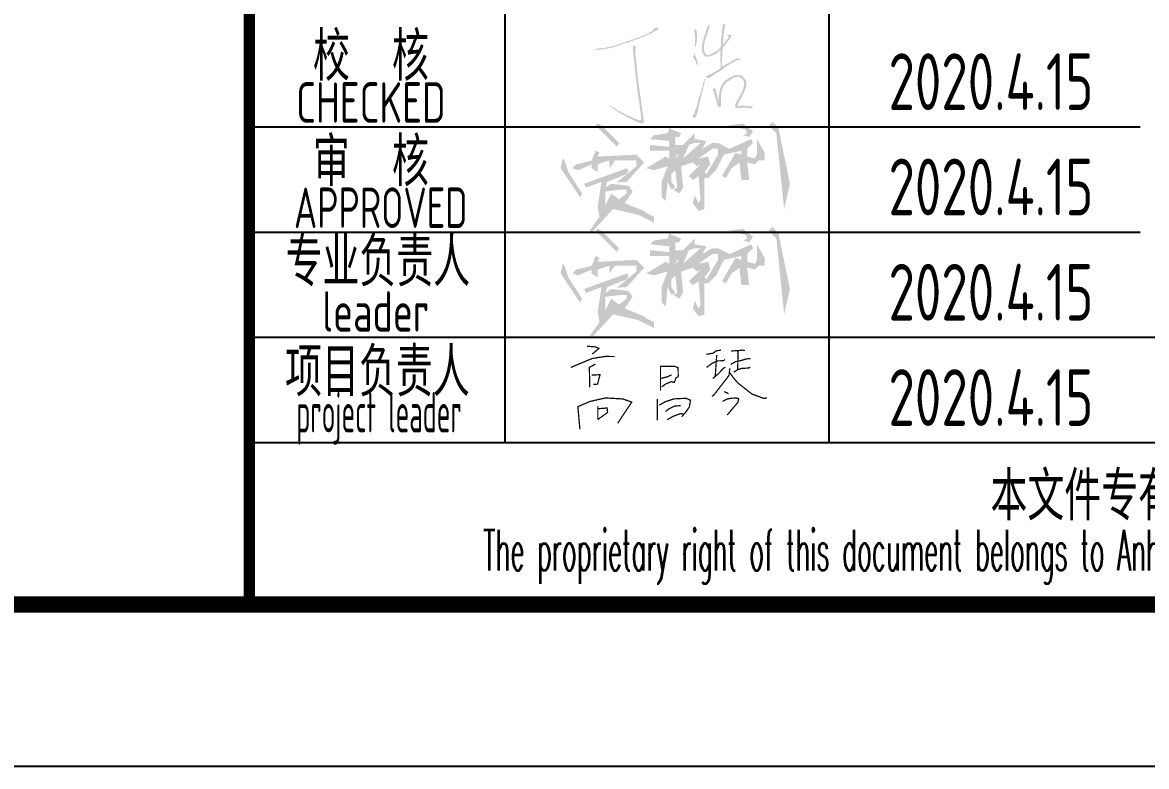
# Model space of a CAD drawing. Extents: x 84552 to 1115094, y -331058 to 102248.
# Drawn here: x 194297 to 197768, y 55935 to 58231 of the extents above; entities that cross this region are included whole.
import ezdxf
from ezdxf.enums import TextEntityAlignment as Align

# ---------------------------------------------------------------- set-up
doc = ezdxf.new("R2010")
doc.units = 0
doc.header["$LTSCALE"] = 1000
doc.header["$MEASUREMENT"] = 0
doc.styles.add('AHD', font='sceie.shx', dxfattribs={"width": 0.7, "bigfont": 'sceic.shx'})
doc.styles.add('ECEC_TQ', font='txt_l.shx', dxfattribs={"bigfont": 'hztxt_l.shx'})
doc.styles.add('sceie', font='sceie.shx', dxfattribs={"width": 0.7, "bigfont": 'sceic.shx'})

# ---------------------------------------------------------------- blocks, each defined once
blk = doc.blocks.new('A$C744C32FA')
at = {"const_width": 30}
for points in [[(-1936, 1093), (-1737, 1077), (-1648, 1041), (-1810, 905)], [(-2326, 582), (-2064, 692), (-1816, 796), (-1490, 848), (-1270, 844)], [(942, 898), (1107, 926), (1169, 977), (1294, 1000)], [(1192, 881), (1164, 478), (1155, 349)], [(1541, 978), (1734, 989), (1818, 1000), (1872, 989)], [(1706, 987), (1698, 528)], [(-1731, 663), (-1881, 583), (-1870, 98)], [(-164, 18), (-164, 609), (181, 609), (259, 574), (264, 359)], [(948, 580), (1073, 676), (1203, 739), (1357, 744), (1391, 773)], [(1507, 561), (1490, 391), (1400, 274), (1309, 157), (1214, 34), (1126, -80), (1076, -119)], [(1096, 313), (1232, 433), (1357, 563), (1402, 586)], [(1530, 654), (1647, 720), (1785, 749), (1891, 785), (2007, 796)], [(1603, 465), (1698, 528), (1794, 557), (1966, 568), (2003, 590)], [(-1827, 396), (-1624, 407), (-1683, 178), (-1785, 172)], [(-164, 314), (-7, 353), (104, 403)], [(-134, 116), (-29, 188), (93, 237), (170, 221), (209, 331), (264, 359)], [(1510, 451), (1603, 321), (1697, 211), (1854, 88), (1967, -1), (2044, -62), (2137, -96), (2323, -163), (2364, -162), (2404, -149), (2384, -156)], [(1369, -2), (1421, -24), (1477, -51)], [(-2108, -913), (-2158, -364), (-1863, -238), (-1491, -154), (-1069, -179), (-858, -255), (-909, -331), (-1198, -765)], [(-238, -177), (-238, -696)], [(-193, -327), (-59, -250), (154, -178), (450, -162), (558, -210), (534, -366), (450, -489), (346, -609)], [(1332, -239), (1431, -185), (1526, -163), (1671, -155), (1722, -174), (1703, -260), (1445, -564)], [(-1677, -676), (-1677, -347)], [(-1677, -415), (-1452, -396), (-1441, -504), (-1677, -676)], [(-47, -485), (45, -414), (178, -350), (322, -338)], [(-3, -681), (142, -597), (326, -529), (398, -549)]]:
    blk.add_lwpolyline(points, dxfattribs=at)

msp = doc.modelspace()

# ---------------------------------------------------------------- hatches: boundary and pattern name
h = msp.add_hatch(color=256)
h.dxf.hatch_style = 1
h.paths.add_polyline_path([(196174.4, 58171.4), (196174.2, 58172.2), (196174.3, 58172.8), (196174.9, 58173.5), (196178, 58173.9), (196179.6, 58174.3), (196182.5, 58175.5), (196183.8, 58176.6), (196184.7, 58176.9), (196186.3, 58177.1), (196188.1, 58177.3), (196189, 58177.6), (196190.4, 58178.4), (196191.1, 58178.7), (196191.4, 58179), (196191.8, 58179.5), (196197.2, 58180.6), (196199.9, 58181.5), (196204.9, 58183.9), (196207.1, 58184.7), (196208.3, 58185.3), (196210.3, 58186.6), (196212, 58186.7), (196212.9, 58186.8), (196214.7, 58186.9), (196215.9, 58187.3), (196216.6, 58187.5), (196217.9, 58187.7), (196217.8, 58188.4), (196218.3, 58189), (196219, 58189.1), (196221.5, 58190.7), (196222.8, 58191.4), (196225.6, 58192.6), (196227.1, 58193.2), (196227.8, 58193.5), (196229.4, 58194), (196231.8, 58195.2), (196233, 58195.8), (196235.4, 58197), (196237.2, 58197), (196238.2, 58197.4), (196239.7, 58198.3), (196243.2, 58200.1), (196244.8, 58201.1), (196247.9, 58203.5), (196248.5, 58203.5), (196248.9, 58203.5), (196249.5, 58203.5), (196249.4, 58204.2), (196249.6, 58204.6), (196250.1, 58205.1), (196251.6, 58205.1), (196252.4, 58205.2), (196253.9, 58205.7), (196253.7, 58206.7), (196254.5, 58207.6), (196255.5, 58207.6), (196257, 58207.7), (196257.9, 58208), (196259, 58208.9), (196260, 58210.1), (196260.4, 58210.8), (196260.9, 58212.2), (196261.2, 58213.2), (196261, 58213.9), (196260.4, 58214.7), (196260, 58215.3), (196259.5, 58215.6), (196258.8, 58215.5), (196258.8, 58215.9), (196258.8, 58216.1), (196258.8, 58216.6), (196257.6, 58216.7), (196256.9, 58216.5), (196256, 58215.7), (196253.7, 58215.6), (196252.6, 58215.4), (196250.3, 58214.9), (196247.8, 58212.2), (196246.4, 58211), (196243.5, 58208.7), (196243.6, 58207.6), (196243.2, 58206.7), (196242.2, 58206.2), (196241.5, 58205.5), (196241.2, 58205), (196240.8, 58204), (196237.2, 58202.4), (196235.5, 58201.4), (196232.1, 58199.4), (196229, 58198), (196227.5, 58197.3), (196224.5, 58195.9), (196223.3, 58196), (196222.6, 58195.8), (196221.7, 58195.1), (196214.3, 58191.5), (196210.6, 58189.7), (196203.2, 58186.1), (196202.1, 58186.1), (196201.6, 58186), (196200.5, 58185.8), (196199.1, 58186.1), (196198.1, 58185.9), (196197, 58185), (196194.2, 58184), (196192.9, 58183.5), (196190.2, 58182.5), (196189.2, 58182.4), (196188.7, 58182.1), (196188, 58181.4), (196186.6, 58181.4), (196185.9, 58181.1), (196184.7, 58180.4), (196184, 58180), (196183.6, 58179.7), (196183.1, 58179), (196180.6, 58178.8), (196179.4, 58178.6), (196177.1, 58177.9), (196174.5, 58176.6), (196173.2, 58176), (196170.5, 58174.6), (196168.6, 58174.9), (196167.4, 58174.7), (196165.6, 58173.8), (196163.9, 58173.3), (196163, 58172.7), (196161.8, 58171.4), (196160.6, 58171.8), (196159.9, 58171.8), (196158.6, 58171.6), (196158.9, 58171.6), (196159.1, 58171.1), (196158.8, 58170.8), (196158.2, 58170.1), (196157.2, 58169.9), (196156.4, 58170.5), (196151.9, 58169.6), (196149.6, 58168.8), (196145.5, 58166.7), (196143.2, 58165.9), (196142, 58165.6), (196139.5, 58165.4), (196139.5, 58165.6), (196139.2, 58165.8), (196139, 58165.6), (196138.4, 58165.4), (196138.2, 58164.8), (196138.4, 58164.3), (196137.5, 58163.7), (196136.7, 58163.7), (196135.7, 58164), (196135.3, 58164.2), (196134.9, 58164.1), (196134.6, 58163.7), (196134.6, 58163.3), (196134.6, 58163.1), (196134.6, 58162.7), (196130.6, 58161.7), (196128.7, 58161.1), (196124.8, 58159.7), (196123.8, 58160), (196123, 58159.9), (196122.1, 58159.4), (196121.2, 58158.6), (196120.5, 58158.4), (196119.4, 58158.6), (196117.4, 58158.1), (196116.4, 58157.9), (196114.5, 58157.5), (196114.3, 58157.7), (196114.2, 58157.8), (196113.9, 58157.8), (196113.9, 58157.3), (196113.9, 58157.1), (196113.9, 58156.7), (196112.2, 58156.2), (196111.3, 58156.2), (196109.6, 58156.4), (196108.5, 58156.7), (196107.8, 58156.7), (196106.8, 58156.1), (196105.8, 58155.7), (196105.4, 58155.3), (196104.7, 58154.5), (196103.6, 58154.5), (196103, 58154.4), (196101.9, 58154.2), (196100.2, 58154.5), (196099.2, 58154.3), (196097.6, 58153.7), (196093.3, 58152.7), (196091.1, 58152.4), (196086.7, 58152), (196085, 58152.6), (196083.8, 58152.4), (196082.3, 58151.5), (196080.8, 58151.6), (196080, 58151.7), (196078.5, 58152), (196077.7, 58151.7), (196077.2, 58151.6), (196076.3, 58151.8), (196076.5, 58152.2), (196076.4, 58152.6), (196076.1, 58152.9), (196073.8, 58151.4), (196072.7, 58150.7), (196070.6, 58149), (196068.9, 58149.4), (196067.9, 58149.2), (196066.3, 58148.5), (196065.8, 58148.4), (196065.5, 58147.8), (196065.7, 58147.4), (196066.2, 58147), (196066.4, 58146.8), (196066.8, 58146.3), (196068.9, 58146.3), (196070, 58146.4), (196072, 58146.9), (196073.7, 58147.8), (196075.1, 58147.9), (196076.9, 58147.1), (196078.1, 58146.7), (196079, 58146.8), (196080.2, 58147.4), (196080.2, 58147.6), (196080.2, 58147.7), (196080.2, 58147.9), (196082.5, 58147.9), (196083.7, 58147.9), (196086.1, 58147.9), (196086.6, 58148.4), (196086.8, 58148.6), (196087.2, 58149), (196090, 58149), (196091.3, 58149), (196094, 58149), (196096, 58149.7), (196097, 58150), (196098.9, 58150.7), (196101.7, 58150.6), (196103.1, 58150.8), (196105.7, 58151.5), (196108.8, 58152.1), (196110.3, 58152.4), (196113.4, 58153.1), (196115.4, 58153.9), (196116.6, 58154.1), (196118.8, 58153.9), (196119, 58153.5), (196119.6, 58153.4), (196119.9, 58153.7), (196120.3, 58154.3), (196120.6, 58154.6), (196121, 58155.3), (196122.6, 58155.8), (196123.4, 58156.1), (196125.1, 58156.7), (196126.5, 58156.7), (196127.2, 58156.6), (196128.6, 58156.4), (196132.1, 58158.6), (196134.1, 58159.5), (196138.1, 58160.5), (196140.7, 58161), (196142, 58161.4), (196144.4, 58162.4), (196145, 58162.9), (196145.2, 58163.2), (196145.8, 58163.7), (196148.3, 58163.8), (196149.7, 58164.1), (196152, 58165.1), (196153.9, 58166.2), (196154.9, 58166.7), (196156.9, 58167.3), (196159.1, 58167.7), (196160.2, 58167.9), (196162.4, 58168.4), (196163.8, 58169), (196164.7, 58169.1), (196166.2, 58168.9), (196167.1, 58169.1), (196167.7, 58169.4), (196168.1, 58170.3), (196170.6, 58170.6), (196171.9, 58170.8)])
h.paths.add_polyline_path([(196190.9, 58122.8), (196190.4, 58125.6), (196190, 58128.9), (196189.9, 58130.5), (196190.2, 58133.8), (196189.9, 58133.8), (196189.6, 58133.8), (196189.6, 58139), (196189.6, 58141.6), (196189.6, 58146.9), (196189.2, 58147), (196189, 58147.6), (196189.3, 58147.9), (196190.1, 58151), (196190.5, 58152.5), (196191, 58155.6), (196191, 58156.7), (196190.9, 58157.3), (196190.4, 58158.3), (196189.5, 58157.5), (196188.5, 58157.4), (196187.4, 58158), (196187.1, 58158.1), (196186.9, 58158.6), (196187.2, 58158.8), (196187.2, 58159.6), (196186.8, 58160.2), (196186.1, 58160.5), (196185.3, 58160.7), (196184.8, 58160.6), (196184.2, 58160.2), (196184.5, 58160.1), (196184.7, 58159.7), (196184.4, 58159.4), (196183.7, 58158.5), (196183.3, 58158), (196182.5, 58157.2), (196182.2, 58156.2), (196182.2, 58155.6), (196182.3, 58154.5), (196182.7, 58150.8), (196182.8, 58148.9), (196182.5, 58145.2), (196183, 58143.7), (196183.2, 58142.9), (196183.6, 58141.4), (196183.6, 58136.8), (196183.6, 58134.6), (196183.6, 58130), (196184.1, 58128.9), (196184.3, 58128.3), (196184.7, 58127.3), (196184.5, 58124.2), (196184.7, 58122.6), (196185.5, 58119.6), (196186, 58115.3), (196186, 58113.1), (196185.8, 58108.7), (196186.3, 58106.1), (196186.7, 58104.8), (196187.4, 58102.2), (196187.4, 58099.2), (196187.4, 58097.6), (196187.4, 58094.6), (196187.5, 58093.7), (196187.6, 58093.3), (196187.7, 58092.4), (196188.1, 58088.9), (196188.4, 58087.2), (196188.8, 58083.7), (196188.6, 58082.6), (196188.8, 58081.8), (196189.6, 58081), (196189.6, 58076.8), (196189.6, 58074.8), (196189.6, 58070.6), (196190, 58069.1), (196190.3, 58068.3), (196190.7, 58066.8), (196190.4, 58065.1), (196190.5, 58064), (196191.2, 58062.5), (196191.2, 58061.1), (196191.2, 58060.5), (196191.2, 58059.2), (196191.4, 58058.3), (196191.4, 58057.9), (196191.5, 58057), (196192, 58053.5), (196192.2, 58051.8), (196192.6, 58048.3), (196192.8, 58046.3), (196192.9, 58045.4), (196193.1, 58043.4), (196193.6, 58040.3), (196193.8, 58038.8), (196194.2, 58035.8), (196194.6, 58031.4), (196195, 58029.2), (196195.9, 58024.9), (196196.3, 58022.7), (196196.4, 58021.6), (196196.1, 58019.4), (196196.6, 58018.8), (196196.8, 58018.5), (196197.2, 58017.8), (196196.8, 58015.9), (196197, 58014.7), (196197.8, 58012.9), (196197.8, 58010.1), (196197.8, 58008.6), (196197.8, 58005.8), (196198.2, 58004.7), (196198.4, 58004.2), (196198.9, 58003.1), (196198.8, 58000), (196198.9, 57998.4), (196199.7, 57995.5), (196200.5, 57990.9), (196201, 57988.6), (196202.1, 57984), (196202.1, 57981.6), (196202.1, 57980.4), (196202.1, 57978), (196203, 57974.9), (196203.3, 57973.2), (196203.5, 57969.9), (196203.3, 57968.8), (196203.6, 57968), (196204.3, 57967.2), (196204.3, 57965), (196204.3, 57963.9), (196204.3, 57961.7), (196205, 57958.4), (196205.3, 57956.8), (196205.9, 57953.5), (196205.9, 57950.5), (196206, 57948.9), (196206.8, 57945.9), (196207.6, 57941.7), (196207.9, 57939.6), (196208.1, 57935.3), (196207.7, 57933), (196207.2, 57931.9), (196205.7, 57930.1), (196204.3, 57929.3), (196203.1, 57929.2), (196201.6, 57929.9), (196200.9, 57929.9), (196200.4, 57930.1), (196200, 57930.7), (196198.3, 57930.4), (196197.4, 57930.5), (196195.9, 57931.2), (196195.4, 57931.8), (196194.7, 57932), (196194, 57931.8), (196194.2, 57932.4), (196194.1, 57932.9), (196193.7, 57933.4), (196193.1, 57932.8), (196192.9, 57932.6), (196192.3, 57932), (196192.2, 57932.8), (196192.2, 57933.2), (196192, 57934.3), (196191.4, 57933.9), (196190.6, 57933.8), (196189.6, 57934.2), (196188, 57934.2), (196187.1, 57934.5), (196185.8, 57935.3), (196184.2, 57935.6), (196183.4, 57936.1), (196182.3, 57937.2), (196182.2, 57937.5), (196181.7, 57937.7), (196181.4, 57937.5), (196179.9, 57937.6), (196179.1, 57937.9), (196177.9, 57938.8), (196176.1, 57939.7), (196175.3, 57940.3), (196173.8, 57941.6), (196172.7, 57941.5), (196172, 57941.7), (196171.1, 57942.4), (196170.7, 57942.8), (196170.4, 57943), (196170, 57943.5), (196170, 57942.9), (196170, 57942.6), (196170, 57942.1), (196169.6, 57942.1), (196169.4, 57942.1), (196168.9, 57942.1), (196168.7, 57942.6), (196168.9, 57943.2), (196169.5, 57943.5), (196164.6, 57945.2), (196162.2, 57946.2), (196157.5, 57948.4), (196156.6, 57949.2), (196156.3, 57949.7), (196155.8, 57950.8), (196154.6, 57950.9), (196153.9, 57951.1), (196152.9, 57951.9), (196149.2, 57953), (196147.3, 57953.8), (196143.9, 57955.4), (196144.4, 57955.7), (196144.6, 57956.3), (196144.4, 57956.8), (196143.6, 57957.2), (196143.1, 57957.2), (196142.2, 57957.1), (196142.1, 57956.6), (196141.6, 57956.3), (196141.1, 57956.5), (196140.4, 57956.9), (196140, 57957.2), (196139.5, 57957.9), (196138.5, 57957.7), (196137.8, 57957.8), (196137.1, 57958.4), (196136.2, 57959.7), (196135.5, 57960.3), (196134.1, 57960.9), (196132.4, 57961.4), (196131.5, 57961.9), (196130.3, 57963.1), (196129.4, 57964.1), (196128.8, 57964.5), (196127.5, 57965), (196127.4, 57966), (196127, 57966.6), (196126.2, 57967.2), (196125.2, 57967.4), (196124.7, 57967.6), (196123.7, 57968), (196122.9, 57967.8), (196122.3, 57967.9), (196121.5, 57968.2), (196121.7, 57969.1), (196121.6, 57969.7), (196121, 57970.4), (196120.3, 57970.6), (196120, 57970.6), (196119.4, 57970.7), (196118.8, 57970.3), (196117.9, 57970.6), (196117.7, 57971.2), (196115.3, 57972.7), (196114.1, 57973.4), (196111.7, 57975), (196111.2, 57975.6), (196110.2, 57975.5), (196109.8, 57974.8), (196109.6, 57974.7), (196109.5, 57974.5), (196109.6, 57974.2), (196110.2, 57974.3), (196110.7, 57974.2), (196111.2, 57973.7), (196111.4, 57972.4), (196111.9, 57971.6), (196113.1, 57971), (196115.4, 57969.7), (196116.4, 57968.9), (196118.3, 57967.2), (196119, 57967.3), (196119.6, 57967), (196119.9, 57966.3), (196123.7, 57963.9), (196125.6, 57962.6), (196129.2, 57959.8), (196130.6, 57959.1), (196131.2, 57958.6), (196132.4, 57957.6), (196136.6, 57955.4), (196138.6, 57954.1), (196142.2, 57951.1), (196144.2, 57950.5), (196145.1, 57950.1), (196146.9, 57949.2), (196148.1, 57948.1), (196148.8, 57947.7), (196150.4, 57947.3), (196152.3, 57946.4), (196153.2, 57945.9), (196154.8, 57944.6), (196156, 57944), (196156.6, 57943.6), (196157.5, 57942.6), (196158.2, 57942.9), (196158.9, 57942.7), (196159.4, 57942.1), (196161.2, 57941.3), (196162.1, 57940.8), (196163.5, 57939.4), (196164.6, 57939.5), (196165.3, 57939.3), (196166.2, 57938.6), (196169.9, 57936.1), (196171.9, 57935), (196176, 57933.4), (196180.9, 57931.7), (196183.3, 57930.6), (196188, 57928.2), (196192.1, 57926.2), (196194.2, 57925.1), (196198.3, 57923), (196199.9, 57923.1), (196200.7, 57923), (196202.1, 57922.5), (196203.5, 57921.8), (196204.1, 57921.4), (196205.4, 57920.6), (196206.6, 57920.4), (196207.3, 57920.1), (196208.1, 57919.2), (196210, 57918.9), (196211.1, 57919), (196212.8, 57919.8), (196213.1, 57920.6), (196213.8, 57920.9), (196214.7, 57920.9), (196214.5, 57921.6), (196214.8, 57922.2), (196215.5, 57922.5), (196215.9, 57925.3), (196216, 57926.8), (196215.7, 57929.6), (196215.3, 57930.7), (196215.1, 57931.2), (196214.7, 57932.3), (196214.2, 57938.4), (196213.8, 57941.5), (196212.8, 57947.5), (196212.3, 57949.9), (196212.3, 57951.2), (196212.5, 57953.5), (196212, 57954.6), (196211.8, 57955.2), (196211.4, 57956.3), (196211.1, 57961.1), (196210.9, 57963.5), (196210, 57968.2), (196209.1, 57974.4), (196208.6, 57977.4), (196207.6, 57983.5), (196207.6, 57985.9), (196207.6, 57987.1), (196207.6, 57989.5), (196206.8, 57993.4), (196206.4, 57995.4), (196205.4, 57999.3), (196205.6, 58001.7), (196205.4, 58003), (196204.6, 58005.3), (196204.2, 58007.4), (196204.1, 58008.5), (196204.3, 58010.7), (196203.7, 58014), (196203.3, 58015.6), (196202.7, 58018.9), (196202.7, 58021.3), (196202.7, 58022.5), (196202.7, 58024.9), (196202, 58027.7), (196201.7, 58029.1), (196201, 58032), (196201.2, 58034.8), (196201, 58036.3), (196200.2, 58039), (196199.4, 58044.9), (196199, 58047.9), (196198.1, 58053.7), (196197.6, 58056.5), (196197.6, 58058), (196197.8, 58060.8), (196197.6, 58060.8), (196197.2, 58060.8), (196197.2, 58063.2), (196197.2, 58064.4), (196197.2, 58066.8), (196196.8, 58068.3), (196196.6, 58069.1), (196196.1, 58070.6), (196196.1, 58073.5), (196196.1, 58074.9), (196196.1, 58077.7), (196195.7, 58079), (196195.5, 58079.7), (196195.1, 58081), (196195.1, 58083.4), (196195.1, 58084.6), (196195.1, 58087), (196194.5, 58090.3), (196194.2, 58091.9), (196193.4, 58095.1), (196193.4, 58098), (196193.4, 58099.4), (196193.4, 58102.2), (196193, 58103.7), (196192.8, 58104.5), (196192.3, 58106), (196192.3, 58108.8), (196192.3, 58110.3), (196192.3, 58113.1), (196192.1, 58113.1), (196191.8, 58113.1), (196191.8, 58115.3), (196191.8, 58116.4), (196191.8, 58118.5), (196191.2, 58121.4)])
h.paths.add_polyline_path([(196396.3, 58016.7), (196397, 58020.2), (196397.4, 58022), (196398.5, 58025.4), (196398.9, 58027.6), (196399.1, 58028.7), (196399.5, 58030.9), (196400, 58033.5), (196400.4, 58034.8), (196401.2, 58037.4), (196401.5, 58039.4), (196401.8, 58040.4), (196402.5, 58042.3), (196402.4, 58044.9), (196402.6, 58046.3), (196403.4, 58048.8), (196403.9, 58052.1), (196404.2, 58053.7), (196404.7, 58057), (196404.1, 58057.1), (196403.7, 58057.2), (196403.1, 58057.3), (196402.6, 58056.8), (196402.4, 58056.6), (196402, 58056.2), (196401.5, 58052.8), (196401.1, 58051), (196400.1, 58047.7), (196399.9, 58046), (196399.7, 58045.1), (196399, 58043.4), (196398.7, 58041.6), (196398.5, 58040.7), (196397.9, 58039), (196397.5, 58036.4), (196397.1, 58035.1), (196396.3, 58032.5), (196396, 58031.1), (196395.8, 58030.5), (196395.2, 58029.2), (196394.6, 58027.3), (196394.4, 58026.3), (196394.1, 58024.3), (196393.2, 58021.7), (196392.8, 58020.4), (196391.9, 58017.8), (196391.8, 58016.4), (196391.5, 58015.7), (196390.8, 58014.5), (196388.4, 58006), (196387.2, 58001.8), (196384.8, 57993.3), (196384, 57990.7), (196383.5, 57989.4), (196382.7, 57986.8), (196382.3, 57984.2), (196382.1, 57982.9), (196381.3, 57980.5), (196379.6, 57974.4), (196378.7, 57971.3), (196376.9, 57965.2), (196374.7, 57960.1), (196373.8, 57957.4), (196372.3, 57951.9), (196372.1, 57950.4), (196371.5, 57949.5), (196370.1, 57948.6), (196368.9, 57947.3), (196368.3, 57946.7), (196367.1, 57945.4), (196367, 57943.4), (196367.1, 57942.4), (196367.7, 57940.5), (196367.9, 57939), (196368.6, 57938.2), (196369.9, 57937.5), (196370.8, 57937.4), (196371.3, 57937.2), (196372, 57936.7), (196374.7, 57938.4), (196375.9, 57939.5), (196378, 57941.8), (196378.5, 57944.8), (196378.9, 57946.3), (196379.9, 57949.2), (196380.3, 57951.2), (196380.7, 57952.2), (196381.6, 57954.1), (196382.1, 57956.7), (196382.4, 57958), (196383.2, 57960.6), (196383.3, 57963.3), (196383.6, 57964.7), (196384.6, 57967.2), (196384.5, 57970), (196384.6, 57971.4), (196385.1, 57974.2), (196385.5, 57974.7), (196385.8, 57974.9), (196386.2, 57975.3), (196386.5, 57977.9), (196386.7, 57979.2), (196387, 57981.9), (196387.9, 57984.5), (196388.3, 57985.8), (196389.2, 57988.4), (196389.3, 57990), (196389.6, 57990.9), (196390.6, 57992.2), (196390.4, 57994.2), (196390.6, 57995.3), (196391.4, 57997.1), (196392.1, 58000.6), (196392.6, 58002.4), (196393.6, 58005.8), (196394.4, 58010.2), (196394.9, 58012.4)])
h.paths.add_polyline_path([(196454.3, 57987.8), (196454.3, 57994.4), (196454.3, 57997.6), (196454.3, 58004.2), (196453.7, 58004.5), (196453.5, 58005.3), (196454, 58005.8), (196454.3, 58008), (196454.6, 58009.1), (196455.4, 58011.3), (196455.3, 58013.5), (196455.4, 58014.6), (196455.9, 58016.7), (196456.7, 58020.2), (196457, 58021.9), (196457.8, 58025.4), (196458.8, 58029), (196459.4, 58030.8), (196461.1, 58034.1), (196462.8, 58036.6), (196463.8, 58037.8), (196465.7, 58040.1), (196465.5, 58040.8), (196465.6, 58041.2), (196466, 58041.8), (196468.5, 58044.3), (196469.7, 58045.5), (196472.2, 58048), (196472.9, 58048.3), (196473.2, 58048.5), (196473.9, 58048.8), (196473.8, 58049.5), (196474.3, 58050.1), (196475, 58050.2), (196475.5, 58050.7), (196475.9, 58050.8), (196476.6, 58050.7), (196477.9, 58050.7), (196478.8, 58051.1), (196479.6, 58052.1), (196481.8, 58053.6), (196482.9, 58054.3), (196485.3, 58055.4), (196485.3, 58055.8), (196485.3, 58056), (196485.3, 58056.5), (196486.1, 58056.2), (196486.7, 58056.4), (196487.2, 58057), (196489.6, 58058.6), (196490.8, 58059.5), (196492.9, 58061.4), (196493.9, 58061.1), (196494.6, 58061.3), (196495.4, 58061.9), (196496, 58062.6), (196496.4, 58062.9), (196497, 58063.5), (196498.9, 58063.3), (196499.8, 58063.2), (196501.6, 58063.3), (196503.8, 58063.7), (196504.9, 58063.9), (196507.1, 58063.8), (196509.2, 58063.7), (196510.2, 58063.6), (196512.3, 58063), (196515.4, 58060.3), (196517, 58058.9), (196520.2, 58056.2), (196522.4, 58053.2), (196523.3, 58051.6), (196525.1, 58048.3), (196524.7, 58047.5), (196524.9, 58046.7), (196525.6, 58046.1), (196525.6, 58043.9), (196525.6, 58042.8), (196525.6, 58040.7), (196526.2, 58040.4), (196526.3, 58039.5), (196525.9, 58039), (196524.6, 58033), (196523.7, 58030.1), (196521.5, 58024.3), (196520.2, 58020.7), (196519.3, 58019), (196517.4, 58015.6), (196517.7, 58014.9), (196517.5, 58014.2), (196516.9, 58013.7), (196515, 58010.7), (196514.2, 58009.1), (196512.8, 58005.8), (196512.5, 58005.1), (196512.3, 58004.7), (196511.7, 58004.2), (196510.6, 58002), (196510.1, 58000.9), (196509, 57998.7), (196505.1, 57992.6), (196503.3, 57989.4), (196500, 57982.9), (196499.8, 57981.3), (196499.4, 57980.4), (196498.4, 57979.1), (196498.8, 57977.8), (196498.6, 57976.8), (196497.8, 57975.6), (196497.5, 57975.5), (196497.3, 57975), (196497.6, 57974.8), (196497.3, 57973), (196497.4, 57972), (196498.1, 57970.4), (196499, 57969.5), (196499.4, 57969.1), (196500.3, 57968.2), (196501.5, 57968.4), (196502.3, 57968.2), (196503.3, 57967.4), (196503.8, 57967), (196504.6, 57967.1), (196504.9, 57967.7), (196507.5, 57967.7), (196508.8, 57967.7), (196511.4, 57967.7), (196513.2, 57966.7), (196514.5, 57966.7), (196516.4, 57967.4), (196516.7, 57967.6), (196516.8, 57967.9), (196516.9, 57968.2), (196521, 57968.2), (196523.1, 57968.2), (196527.2, 57968.2), (196527.6, 57967.7), (196528.4, 57967.5), (196528.9, 57968), (196531.7, 57968), (196533.2, 57967.8), (196536, 57967.2), (196536.1, 57966.5), (196536.4, 57966.2), (196537, 57966.1), (196539.3, 57967.3), (196540.7, 57967.6), (196543.3, 57967.7), (196544, 57967), (196544.3, 57966.7), (196544.9, 57966.1), (196546.3, 57966), (196547, 57966.1), (196548.2, 57966.6), (196549.6, 57968.4), (196550.3, 57969.2), (196551.7, 57971), (196552, 57972), (196551.9, 57972.8), (196551.2, 57973.7), (196549, 57973.7), (196547.9, 57973.7), (196545.8, 57973.7), (196545.3, 57973.3), (196545.1, 57973), (196544.7, 57972.6), (196542.1, 57972.7), (196540.7, 57972.8), (196538.1, 57972.9), (196537.2, 57973.5), (196536.5, 57973.7), (196535.4, 57973.4), (196534.6, 57973.4), (196534.3, 57973.3), (196533.5, 57973.1), (196532.9, 57972.4), (196531.8, 57972.3), (196531.1, 57972.9), (196529.2, 57973.3), (196528.3, 57973.6), (196526.7, 57974.5), (196525.9, 57975.2), (196525.5, 57975.5), (196524.5, 57975.9), (196524.5, 57975.4), (196524.5, 57975.2), (196524.5, 57974.8), (196523.9, 57974.9), (196523.5, 57975), (196522.9, 57975), (196522.6, 57974.7), (196522.4, 57974.6), (196522.1, 57974.2), (196520.6, 57974.2), (196519.8, 57974.4), (196518.5, 57975), (196518.2, 57975.4), (196517.9, 57975.5), (196517.4, 57975.3), (196517.4, 57974.9), (196517.4, 57974.7), (196517.4, 57974.2), (196516.1, 57974.2), (196515.3, 57973.9), (196514.2, 57973.1), (196511.6, 57972.9), (196510.1, 57973.1), (196507.6, 57974), (196506.5, 57974.2), (196505.9, 57974.4), (196504.9, 57975), (196506.1, 57979.6), (196507, 57981.9), (196509, 57986.2), (196510.3, 57988.3), (196511, 57989.3), (196512.5, 57991.1), (196512.3, 57991.9), (196512.5, 57992.5), (196513.1, 57993), (196515.2, 57996), (196516.1, 57997.6), (196517.4, 58000.9), (196518.9, 58004.3), (196519.7, 58005.9), (196521.5, 58009.1), (196522.6, 58011.3), (196523.2, 58012.4), (196524.2, 58014.5), (196525.6, 58017.2), (196526.3, 58018.5), (196527.8, 58021.1), (196529, 58026), (196529.7, 58028.4), (196531.6, 58033), (196531.8, 58033.9), (196531.8, 58034.3), (196531.9, 58035.2), (196532.2, 58038.5), (196532.4, 58040.1), (196532.7, 58043.4), (196532.3, 58046.5), (196532.1, 58048), (196531.3, 58051), (196530.3, 58053), (196529.9, 58054), (196528.9, 58055.9), (196526.8, 58057.7), (196525.8, 58058.7), (196524, 58060.8), (196524.2, 58061.7), (196523.9, 58062.5), (196523.2, 58063), (196520.7, 58064.8), (196519.6, 58065.8), (196517.4, 58067.9), (196515.4, 58067.5), (196514.2, 58067.6), (196511.9, 58068.6), (196512, 58069), (196509.6, 58069), (196508.4, 58069), (196506, 58069), (196505.7, 58068.4), (196504.9, 58068.3), (196504.4, 58068.7), (196502.7, 58069.7), (196501.3, 58069.9), (196499.5, 58069.3), (196497.5, 58068.7), (196496.5, 58068.4), (196494.6, 58067.6), (196493.9, 58067.2), (196493.5, 58066.9), (196492.9, 58066.3), (196491.8, 58066.6), (196490.9, 58066.4), (196489.9, 58065.7), (196489.3, 58065.4), (196489, 58065.2), (196488.6, 58064.6), (196487.8, 58064.9), (196487.2, 58064.7), (196486.7, 58064.1), (196485.2, 58063.5), (196484.4, 58063.1), (196483.1, 58062.2), (196482.2, 58062), (196481.7, 58061.8), (196481, 58061.1), (196477.8, 58059.3), (196476.3, 58058.3), (196473.3, 58056.2), (196469.9, 58054.1), (196468.2, 58052.8), (196465.4, 58049.9), (196463, 58047.9), (196461.9, 58046.6), (196460.3, 58043.9), (196456.9, 58039.4), (196455.4, 58036.9), (196453.2, 58031.7), (196452.5, 58029), (196451.9, 58027.7), (196450.5, 58025.4), (196450.5, 58023), (196450.4, 58021.7), (196449.6, 58019.4), (196449.2, 58017.3), (196449.2, 58016.2), (196449.4, 58014), (196448.9, 58013.1), (196448.7, 58012.7), (196448.3, 58011.8), (196448.7, 58010.8), (196448.5, 58009.9), (196447.7, 58009.1), (196447.7, 58006.5), (196447.7, 58005.2), (196447.7, 58002.6), (196447.2, 58002.6), (196447.2, 57998.8), (196447.2, 57997), (196447.2, 57993.3), (196447.6, 57993.1), (196447.8, 57992.5), (196447.5, 57992.2), (196447.5, 57991.5), (196447.5, 57991.2), (196447.2, 57990.6), (196446.8, 57990.6), (196446.5, 57990.6), (196446.1, 57990.6), (196445.9, 57992.1), (196445.8, 57992.9), (196445.3, 57994.4), (196444.4, 57997), (196444, 57998.3), (196443.1, 58000.9), (196442.4, 58006.1), (196441.8, 58008.7), (196440.1, 58013.7), (196439.9, 58015.3), (196439.5, 58016.1), (196438.5, 58017.3), (196438.3, 58021), (196438.1, 58022.9), (196437.4, 58026.5), (196436.7, 58026.4), (196436.1, 58026.7), (196435.8, 58027.3), (196434.4, 58028), (196433.5, 58028.2), (196431.9, 58028.1), (196431.9, 58027.9), (196431.6, 58027.7), (196431.4, 58027.9), (196430.1, 58026.9), (196429.6, 58025.9), (196429.5, 58024.3), (196430.4, 58021.1), (196430.8, 58019.4), (196431.7, 58016.2), (196433.7, 58010.7), (196434.6, 58007.9), (196436.3, 58002.3), (196436.3, 58000), (196436.4, 57998.8), (196437.1, 57996.6), (196439.1, 57991.1), (196440.2, 57988.4), (196442.3, 57982.9), (196442.2, 57980.5), (196442.4, 57979.3), (196443.1, 57977), (196444.5, 57974.2), (196445.4, 57972.8), (196447.5, 57970.4), (196447.7, 57971), (196448.3, 57971.2), (196448.8, 57971), (196448.8, 57970.5), (196448.8, 57970.3), (196448.8, 57969.9), (196449.7, 57970), (196450.3, 57969.9), (196451, 57969.3), (196450.8, 57970.2), (196451.1, 57971), (196451.8, 57971.5), (196452.2, 57972.3), (196452.5, 57972.6), (196453.2, 57973.1), (196453.8, 57975.2), (196454, 57976.4), (196454, 57978.6), (196453.6, 57982.3), (196453.7, 57984.2)])
h.paths.add_polyline_path([(196433.6, 58071.2), (196434.4, 58071.7), (196435.3, 58072.6), (196435.7, 58073), (196436.6, 58073.9), (196437.4, 58073.7), (196438.1, 58074), (196438.5, 58074.7), (196440.2, 58076.1), (196441.3, 58076.7), (196443.4, 58077.4), (196444.7, 58077.9), (196445.3, 58078.1), (196446.6, 58078.5), (196446.6, 58078.8), (196446.6, 58079.3), (196448.6, 58080.2), (196449.5, 58080.8), (196451, 58082.3), (196453.2, 58083.4), (196454.3, 58084), (196456.4, 58085.1), (196456.8, 58085.3), (196456.9, 58085.5), (196457, 58085.9), (196457.7, 58085.6), (196458.4, 58085.8), (196458.9, 58086.4), (196459.6, 58087), (196460, 58087.2), (196460.8, 58087.5), (196460.7, 58088.2), (196460.9, 58088.6), (196461.3, 58089.1), (196462.7, 58089.4), (196463.4, 58089.9), (196464.1, 58091), (196464.1, 58091.4), (196464.1, 58091.9), (196465.9, 58092.6), (196466.9, 58093.1), (196468.4, 58094.3), (196471.2, 58095.7), (196472.6, 58096.7), (196474.7, 58098.9), (196475.5, 58098.7), (196476.2, 58099), (196476.6, 58099.8), (196477.8, 58100.1), (196478.4, 58100.3), (196479.6, 58100.6), (196479.9, 58101.9), (196480.5, 58102.7), (196481.8, 58103.3), (196483.2, 58103.8), (196483.9, 58104), (196485.3, 58104.4), (196485.2, 58105.1), (196485.4, 58105.5), (196485.9, 58106), (196486.7, 58106.2), (196487.5, 58106.3), (196489.3, 58106.2), (196490.3, 58106.4), (196491.8, 58107.4), (196494.2, 58109.9), (196495.6, 58111), (196498.7, 58112.6), (196499.8, 58113.1), (196500.4, 58113.3), (196501.6, 58113.4), (196502.1, 58112.9), (196502.8, 58112.9), (196503.3, 58113.4), (196502.7, 58113.9), (196502.5, 58114.2), (196501.9, 58114.7), (196503, 58114.8), (196503.6, 58114.6), (196504.6, 58114.2), (196505.2, 58115.3), (196505.5, 58115.8), (196506, 58116.9), (196506.8, 58117.2), (196507.4, 58117), (196507.9, 58116.4), (196508.5, 58116.1), (196508.8, 58115.8), (196509.3, 58115.3), (196510.4, 58115.2), (196511.1, 58115.4), (196512, 58116.1), (196512.4, 58116.5), (196512.6, 58116.7), (196513.1, 58117.2), (196513.4, 58118.3), (196513.2, 58119), (196512.5, 58119.9), (196512, 58120.8), (196511.4, 58121.2), (196510.4, 58121.3), (196510.2, 58120.8), (196509.6, 58120.7), (196509.3, 58121), (196506.7, 58121.3), (196505.2, 58121.1), (196502.7, 58120.2), (196500.7, 58119.5), (196499.6, 58119), (196497.8, 58117.7), (196496.9, 58117.6), (196496.4, 58117.3), (196495.7, 58116.6), (196493.5, 58115.5), (196492.4, 58115), (196490.2, 58113.9), (196486.6, 58111.8), (196484.9, 58110.6), (196481.5, 58108.2), (196480.4, 58108.4), (196479.6, 58108.1), (196478.8, 58107.4), (196477.8, 58107.2), (196477.3, 58107), (196476.6, 58106.3), (196475.6, 58106.1), (196475.1, 58105.9), (196474.4, 58105.2), (196473, 58104.5), (196472.3, 58104), (196471.2, 58103), (196469.8, 58102.9), (196469.1, 58102.5), (196468.2, 58101.7), (196464.7, 58099.5), (196463.1, 58098.3), (196460, 58095.7), (196459.2, 58095.6), (196458.8, 58095.5), (196458.1, 58095.4), (196458, 58095.6), (196457.8, 58095.7), (196457.5, 58095.7), (196457.5, 58107.4), (196457.5, 58113.3), (196457.5, 58125.1), (196458.1, 58125.1), (196458.1, 58132.3), (196458.1, 58135.9), (196458.1, 58143), (196458.3, 58143.1), (196458.5, 58143.4), (196458.4, 58143.6), (196458.1, 58145.1), (196458.2, 58146), (196458.9, 58147.4), (196459.3, 58150.6), (196459.6, 58152.2), (196460.3, 58155.3), (196461.4, 58156.9), (196462.3, 58157.6), (196464.1, 58158.3), (196463.9, 58159.4), (196464.1, 58160.2), (196464.9, 58161), (196466.9, 58162.6), (196467.9, 58163.6), (196469.5, 58165.6), (196469.6, 58166.8), (196470.5, 58167.6), (196471.7, 58167.6), (196471.4, 58168.3), (196471.6, 58169), (196472.2, 58169.5), (196475, 58172.9), (196476.3, 58174.7), (196478.8, 58178.4), (196479.2, 58178.4), (196479.4, 58178.4), (196479.9, 58178.4), (196479.6, 58179.3), (196479.9, 58180.1), (196480.7, 58180.6), (196483.4, 58184), (196484.5, 58185.9), (196486.1, 58189.9), (196486.3, 58190.9), (196486.2, 58191.4), (196485.9, 58192.3), (196485.5, 58192.7), (196485.4, 58192.8), (196485, 58193.1), (196482.1, 58192.7), (196480.6, 58192.5), (196477.7, 58192.3), (196477.4, 58193), (196476.8, 58193.3), (196476.1, 58193.1), (196475.5, 58192.5), (196474.7, 58192.3), (196473.9, 58192.6), (196473.5, 58191.8), (196473.4, 58191.3), (196473.5, 58190.7), (196474.2, 58190.9), (196474.4, 58190.7), (196475.7, 58189.8), (196476.6, 58189.5), (196478.2, 58189.3), (196478.1, 58187.3), (196477.8, 58186.2), (196476.9, 58184.4), (196476.2, 58184.1), (196475.9, 58183.5), (196476.1, 58182.8), (196475.4, 58182.9), (196474.8, 58182.4), (196474.7, 58181.7), (196471.9, 58178.7), (196470.6, 58177), (196468.4, 58173.5), (196465.3, 58170), (196463.8, 58168.2), (196461.1, 58164.3), (196460.5, 58164.3), (196460.3, 58164.3), (196459.7, 58164.3), (196459.5, 58165.2), (196459.8, 58165.9), (196460.5, 58166.5), (196460.7, 58166.7), (196460.5, 58167), (196460.3, 58167), (196460.3, 58169.8), (196460.3, 58171.3), (196460.3, 58174.1), (196460.7, 58175.8), (196460.9, 58176.7), (196461.3, 58178.4), (196461.3, 58181.3), (196461.3, 58182.7), (196461.3, 58185.5), (196461.8, 58187), (196462, 58187.8), (196462.4, 58189.3), (196462.4, 58192.4), (196462.4, 58193.9), (196462.4, 58197), (196462.9, 58198.1), (196463.1, 58198.6), (196463.5, 58199.7), (196463.5, 58202.3), (196463.5, 58203.6), (196463.5, 58206.2), (196464.1, 58208.9), (196464.4, 58210.2), (196465.2, 58212.8), (196465.2, 58214.9), (196465.2, 58216), (196465.2, 58218.2), (196465.7, 58219.7), (196466, 58220.5), (196466.5, 58222), (196467.2, 58223.4), (196467.3, 58224.3), (196467.1, 58225.8), (196466.3, 58226.5), (196466, 58227), (196465.7, 58228), (196465, 58228.1), (196464.4, 58227.8), (196464.1, 58227.2), (196462.8, 58226.4), (196462.1, 58226), (196460.8, 58225.3), (196460.9, 58224.6), (196460.6, 58224), (196460, 58223.6), (196459.6, 58221.9), (196459.3, 58221), (196458.6, 58219.3), (196458.4, 58215.1), (196458.1, 58213), (196457.3, 58208.9), (196456.8, 58206.1), (196456.8, 58204.7), (196457, 58201.9), (196456.6, 58200.1), (196456.3, 58199.2), (196455.9, 58197.5), (196455.9, 58194.1), (196455.9, 58192.4), (196455.9, 58189.1), (196455.8, 58188.3), (196455.7, 58187.9), (196455.6, 58187.2), (196455.2, 58184.1), (196455, 58182.6), (196454.5, 58179.5), (196454.4, 58178.8), (196454.4, 58178.4), (196454.3, 58177.6), (196454.3, 58174.9), (196454.3, 58173.5), (196454.3, 58170.8), (196453.7, 58170.8), (196453.7, 58166.9), (196453.7, 58164.9), (196453.7, 58161), (196453.2, 58158.8), (196452.9, 58157.7), (196452.4, 58155.6), (196450.2, 58152.2), (196448.8, 58150.6), (196445.8, 58147.9), (196441.3, 58144.3), (196439, 58142.5), (196434.1, 58139.2), (196432.8, 58139.2), (196432.2, 58139.2), (196430.9, 58139.2), (196430.9, 58138.8), (196430.9, 58138.6), (196430.9, 58138.1), (196429.2, 58137.5), (196428.3, 58136.9), (196427.3, 58135.4), (196426.1, 58135.5), (196425.4, 58135.2), (196424.6, 58134.3), (196420.7, 58132.9), (196418.8, 58132.2), (196414.8, 58131.1), (196413.9, 58130.7), (196413.3, 58130.6), (196412.3, 58130.8), (196409.5, 58132.5), (196408.1, 58133.6), (196405.8, 58136), (196404.3, 58138.6), (196403.5, 58139.9), (196402, 58142.5), (196402.4, 58143.5), (196402.2, 58144.4), (196401.4, 58145.2), (196401.4, 58151.5), (196401.4, 58154.7), (196401.4, 58161), (196402.2, 58161.6), (196402.5, 58162.3), (196402.3, 58163.2), (196402.7, 58165.8), (196402.9, 58167.1), (196403.4, 58169.7), (196403.5, 58171.5), (196403.7, 58172.4), (196404.4, 58174.1), (196405.4, 58177.8), (196405.9, 58179.7), (196407.2, 58183.3), (196407.5, 58185.4), (196407.9, 58186.4), (196408.8, 58188.2), (196409.4, 58190.9), (196409.9, 58192.3), (196411, 58194.8), (196412.1, 58198.1), (196412.6, 58199.7), (196413.7, 58203), (196414.8, 58207), (196415.6, 58209), (196417.5, 58212.8), (196417.8, 58213.9), (196418.1, 58214.5), (196418.9, 58215.5), (196418.6, 58217.4), (196418.6, 58218.4), (196418.6, 58220.4), (196418.1, 58221.4), (196417.7, 58222), (196416.7, 58222.6), (196415.6, 58222.8), (196414.9, 58222.7), (196414, 58222), (196414.2, 58221.1), (196413.9, 58220.4), (196413.2, 58219.8), (196412.6, 58219.3), (196412.3, 58219), (196411.8, 58218.5), (196411.1, 58214.3), (196410.5, 58212.3), (196408.8, 58208.4), (196407.9, 58205.8), (196407.5, 58204.5), (196406.6, 58201.9), (196406.4, 58201), (196406.3, 58200.6), (196406.1, 58199.7), (196405.2, 58197.1), (196404.8, 58195.8), (196403.9, 58193.1), (196402.8, 58190.6), (196402.3, 58189.3), (196401.7, 58186.6), (196400.8, 58184), (196400.4, 58182.7), (196399.5, 58180.1), (196399.1, 58176.5), (196398.6, 58174.7), (196397.4, 58171.4), (196396.7, 58169.2), (196396.5, 58168.1), (196396.3, 58165.9), (196395.8, 58162.4), (196395.6, 58160.7), (196395.2, 58157.2), (196395.1, 58156.3), (196395, 58155.9), (196394.9, 58155), (196394.9, 58152.2), (196394.9, 58150.8), (196394.9, 58147.9), (196395.1, 58147.9), (196395.5, 58147.9), (196395.5, 58145.3), (196395.5, 58144), (196395.5, 58141.4), (196395.6, 58141.2), (196395.6, 58141.1), (196395.7, 58140.9), (196397.3, 58137.8), (196398, 58136.3), (196399.5, 58133.2), (196400.6, 58131.2), (196401.5, 58130.2), (196403.4, 58128.9), (196404.5, 58127.8), (196405.1, 58127.3), (196406.3, 58126.2), (196408.5, 58126.2), (196409.6, 58126.2), (196411.8, 58126.2), (196414.1, 58127.1), (196415.3, 58127.3), (196417.8, 58127.3), (196417.8, 58127), (196418.1, 58126.9), (196418.3, 58127), (196419.8, 58127.1), (196420.5, 58127.2), (196421.9, 58127.8), (196426.1, 58129.1), (196428.2, 58129.8), (196432.2, 58131.6), (196433.1, 58132.5), (196433.5, 58132.9), (196434.4, 58133.8), (196435.6, 58133.7), (196436.3, 58134), (196437.1, 58134.9), (196437.4, 58135.4), (196438.1, 58135.5), (196438.5, 58135.2), (196439, 58134.8), (196439.7, 58134.9), (196440.1, 58135.4), (196440.2, 58136.4), (196440.6, 58137.1), (196441.5, 58137.6), (196442.3, 58137.4), (196443, 58137.7), (196443.4, 58138.4), (196444.6, 58139.1), (196445.2, 58139.5), (196446.1, 58140.6), (196446.1, 58141.1), (196446.1, 58141.4), (196446.1, 58142), (196446.7, 58141.8), (196447.2, 58141.8), (196447.7, 58142.2), (196447.2, 58142.5), (196447, 58143), (196447.2, 58143.6), (196447.8, 58143.6), (196448.2, 58143.6), (196448.8, 58143.6), (196448.6, 58143.2), (196448.9, 58142.6), (196449.4, 58142.5), (196449.4, 58143.4), (196449.4, 58143.8), (196449.4, 58144.7), (196450.1, 58144.6), (196450.7, 58144.8), (196451, 58145.5), (196451.5, 58146), (196452.2, 58146), (196452.6, 58145.5), (196452.5, 58145.2), (196452.1, 58145.2), (196452.1, 58130.9), (196452.1, 58123.7), (196452.1, 58109.3), (196452.3, 58109.3), (196452.6, 58109.3), (196452.6, 58105.4), (196452.6, 58103.4), (196452.6, 58099.5), (196452.9, 58099.5), (196453.2, 58099.5), (196453.2, 58096.4), (196453.2, 58094.9), (196453.2, 58091.9), (196451.4, 58089.7), (196450.2, 58088.8), (196447.7, 58087.5), (196445.4, 58086), (196444.3, 58085.1), (196442.3, 58083.1), (196441.2, 58083.3), (196440.4, 58083.1), (196439.6, 58082.3), (196437.7, 58081.1), (196436.8, 58080.4), (196435.2, 58078.8), (196434.3, 58079.1), (196433.5, 58079), (196432.8, 58078.2), (196427.9, 58074.8), (196425.3, 58073.3), (196420, 58070.6), (196418.6, 58070.9), (196417.7, 58070.6), (196416.7, 58069.8), (196415.4, 58069.6), (196414.7, 58069.3), (196413.7, 58068.4), (196411.5, 58066.9), (196410.4, 58066.3), (196408, 58065.2), (196407.8, 58064.5), (196407.8, 58064.2), (196407.7, 58063.5), (196408.4, 58062.3), (196408.8, 58061.7), (196409.9, 58060.8), (196411.1, 58060.9), (196411.8, 58060.6), (196412.6, 58059.7), (196413.2, 58060.5), (196414.3, 58060.6), (196415.1, 58060), (196419.6, 58061.4), (196421.8, 58062.5), (196425.7, 58065.2), (196426.6, 58065.6), (196427.1, 58065.9), (196427.6, 58066.8), (196428.9, 58066.8), (196429.6, 58066.9), (196430.9, 58067.4), (196430.8, 58068), (196430.9, 58068.5), (196431.4, 58069), (196432.3, 58068.8), (196432.9, 58069), (196433.6, 58069.5), (196433.3, 58070.4)])
h.paths.add_polyline_path([(196379.7, 58116.1), (196379.4, 58116.7), (196379.1, 58117), (196378.6, 58117.5), (196378, 58120.4), (196377.5, 58121.9), (196376.1, 58124.5), (196374.8, 58126.9), (196374.3, 58128.2), (196373.7, 58130.8), (196373.7, 58133.3), (196373.7, 58134.6), (196373.7, 58137.1), (196373.2, 58136.6), (196372.7, 58136.4), (196372, 58136.5), (196371.7, 58133.7), (196371.2, 58132.2), (196369.9, 58129.7), (196369.1, 58128.5), (196368.7, 58128), (196367.7, 58127), (196367.6, 58125.1), (196368, 58124), (196369, 58122.4), (196369.3, 58122.1), (196369.6, 58121.8), (196370.7, 58119.6), (196371.2, 58118.5), (196372.3, 58116.4), (196374, 58114.7), (196374.6, 58113.6), (196375.6, 58111.5), (196376.3, 58109.2), (196376.7, 58108.1), (196377.8, 58106), (196378, 58104.1), (196378.3, 58103.1), (196379.1, 58101.4), (196379.5, 58101.3), (196379.6, 58100.8), (196379.4, 58100.6), (196379.5, 58099.9), (196379.5, 58099.6), (196379.7, 58098.9), (196380.5, 58098.8), (196381.1, 58098.9), (196381.8, 58099.5), (196381.5, 58100.1), (196381.7, 58100.9), (196382.4, 58101.1), (196382.4, 58103.5), (196382.4, 58104.7), (196382.4, 58107.1), (196381.6, 58110.8), (196381.1, 58112.6)])
h.paths.add_polyline_path([(196379.1, 58173.5), (196379.6, 58175.5), (196379.8, 58176.5), (196380.2, 58178.4), (196380.2, 58180.8), (196380.2, 58182), (196380.2, 58184.4), (196380, 58184.4), (196379.7, 58184.4), (196379.7, 58189.9), (196379.7, 58192.6), (196379.7, 58198.1), (196379.2, 58199.4), (196379, 58200), (196378.6, 58201.3), (196378.6, 58204.1), (196378.6, 58205.6), (196378.6, 58208.4), (196378, 58209.1), (196377.7, 58209.5), (196376.9, 58210), (196376.9, 58210.5), (196376.9, 58210.7), (196376.9, 58211.1), (196375.8, 58211.2), (196375.1, 58211), (196374.2, 58210.3), (196373.1, 58209.1), (196372.6, 58208.5), (196371.5, 58207.3), (196371.7, 58203.4), (196372, 58201.4), (196372.9, 58197.5), (196373.3, 58194), (196373.5, 58192.3), (196373.9, 58188.8), (196374.1, 58187.9), (196374.1, 58187.5), (196374.2, 58186.6), (196374.2, 58185.3), (196374.2, 58184.7), (196374.2, 58183.3), (196374.8, 58183), (196374.9, 58182.2), (196374.5, 58181.7), (196374, 58175.6), (196374, 58172.6), (196374.2, 58166.5), (196374.1, 58165.8), (196374.1, 58165.5), (196373.9, 58164.8), (196373.6, 58162.9), (196373.5, 58161.9), (196373.1, 58159.9), (196373.2, 58158.3), (196373.5, 58157.4), (196374.5, 58156.1), (196374.7, 58155.9), (196375, 58155.6), (196375.3, 58156), (196375.9, 58156.1), (196375.8, 58157.2), (196375.8, 58157.8), (196375.5, 58159.1), (196376.1, 58159.3), (196376.4, 58159.1), (196376.5, 58158.9), (196376.7, 58158.8), (196376.9, 58158.8), (196377.2, 58161.5), (196377.4, 58162.8), (196378.3, 58165.4), (196378.3, 58166.5), (196378.5, 58167.1), (196379.1, 58168.1), (196379.1, 58170.3), (196379.1, 58171.4)])
h = msp.add_hatch(color=0)
h.dxf.hatch_style = 1
h.paths.add_polyline_path([(196085, 57913.6), (196073, 57919.6), (196067, 57913.6), (196133, 57847.6), (196139, 57859.6)])
h = msp.add_hatch(color=0)
h.dxf.hatch_style = 1
h.paths.add_polyline_path([(196331, 57889.6), (196301, 57901.6), (196295, 57907.6), (196289, 57889.6), (196247, 57883.6), (196235, 57871.6), (196295, 57865.6), (196295, 57847.6), (196235, 57853.6), (196235, 57835.6), (196295, 57835.6), (196295, 57811.6), (196283, 57817.6), (196223, 57781.6), (196247, 57775.6), (196289, 57787.6), (196271, 57739.6), (196271, 57691.6), (196283, 57679.6), (196289, 57739.6), (196301, 57715.6), (196313, 57721.6), (196301, 57739.6), (196301, 57763.6), (196313, 57775.6), (196319, 57721.6), (196307, 57715.6), (196325, 57703.6), (196337, 57721.6), (196331, 57787.6), (196367, 57799.6), (196379, 57787.6), (196391, 57793.6), (196355, 57757.6), (196367, 57745.6), (196385, 57757.6), (196391, 57685.6), (196385, 57673.6), (196373, 57697.6), (196367, 57673.6), (196385, 57649.6), (196403, 57655.6), (196403, 57751.6), (196415, 57751.6), (196439, 57775.6), (196463, 57823.6), (196517, 57835.6), (196517, 57823.6), (196499, 57829.6), (196457, 57757.6), (196469, 57751.6), (196487, 57781.6), (196511, 57799.6), (196517, 57745.6), (196541, 57745.6), (196535, 57799.6), (196559, 57793.6), (196571, 57805.6), (196589, 57805.6), (196589, 57829.6), (196565, 57871.6), (196565, 57823.6), (196559, 57811.6), (196535, 57817.6), (196535, 57841.6), (196553, 57859.6), (196547, 57871.6), (196481, 57841.6), (196445, 57859.6), (196427, 57859.6), (196397, 57841.6), (196409, 57865.6), (196373, 57871.6), (196373, 57889.6), (196337, 57853.6), (196313, 57853.6), (196313, 57877.6), (196325, 57877.6)])
h.paths.add_polyline_path([(196319, 57823.6), (196325, 57823.6), (196313, 57811.6)], flags=16)
h.paths.add_polyline_path([(196355, 57853.6), (196373, 57859.6), (196391, 57859.6), (196337, 57811.6)], flags=16)
h.paths.add_polyline_path([(196385, 57811.6), (196427, 57841.6), (196445, 57841.6), (196445, 57823.6), (196409, 57763.6), (196403, 57769.6), (196421, 57793.6), (196415, 57817.6)], flags=16)
h = msp.add_hatch(color=0)
h.dxf.hatch_style = 1
h.paths.add_polyline_path([(196529, 57913.6), (196523, 57919.6), (196475, 57913.6), (196529, 57901.6), (196535, 57889.6), (196523, 57883.6), (196541, 57877.6), (196553, 57895.6)])
h.paths.add_polyline_path([(196619, 57919.6), (196613, 57925.6), (196601, 57913.6), (196625, 57889.6), (196649, 57655.6), (196667, 57733.6), (196631, 57907.6)])
h = msp.add_hatch(color=0)
h.dxf.hatch_style = 1
h.paths.add_polyline_path([(195983, 57769.6), (195971, 57805.6), (195965, 57811.6), (195959, 57781.6), (196019, 57691.6), (196025, 57703.6)])
h.paths.add_polyline_path([(196055, 57793.6), (196055, 57781.6), (196073, 57769.6), (196073, 57793.6), (196109, 57805.6), (196109, 57781.6), (196127, 57805.6), (196193, 57805.6), (196193, 57787.6), (196132.1, 57737.7), (196163, 57739.6), (196217, 57799.6), (196193, 57823.6), (196073, 57817.6), (196079, 57829.6), (196067, 57835.6), (196055, 57805.6), (196007, 57793.6), (195995, 57781.6), (196013, 57775.6)])
h.paths.add_polyline_path([(196163, 57763.6), (196169, 57775.6), (196163, 57781.6), (196031, 57733.6), (196037, 57721.6), (196085, 57739.6), (196073, 57661.6), (196079, 57631.6), (196049, 57589.6), (196055, 57583.6), (196121, 57655.6), (196199, 57637.6), (196247, 57613.6), (196247, 57631.6), (196223, 57643.6), (196217, 57649.6), (196157, 57673.6), (196181, 57709.6), (196169, 57727.6), (196115, 57733.6), (196097, 57721.6), (196103, 57739.6)])
h.paths.add_polyline_path([(196097, 57709.6), (196145, 57715.6), (196163, 57715.6), (196163, 57703.6), (196139, 57685.6), (196115, 57703.6), (196097, 57667.6)], flags=16)
h = msp.add_hatch(color=0)
h.dxf.hatch_style = 1
h.paths.add_polyline_path([(196085, 57588.6), (196073, 57594.6), (196067, 57588.6), (196133, 57522.6), (196139, 57534.6)])
h = msp.add_hatch(color=0)
h.dxf.hatch_style = 1
h.paths.add_polyline_path([(196529, 57588.6), (196523, 57594.6), (196475, 57588.6), (196529, 57576.6), (196535, 57564.6), (196523, 57558.6), (196541, 57552.6), (196553, 57570.6)])
h.paths.add_polyline_path([(196619, 57594.6), (196613, 57600.6), (196601, 57588.6), (196625, 57564.6), (196649, 57330.6), (196667, 57408.6), (196631, 57582.6)])
h = msp.add_hatch(color=0)
h.dxf.hatch_style = 1
h.paths.add_polyline_path([(196331, 57564.6), (196301, 57576.6), (196295, 57582.6), (196289, 57564.6), (196247, 57558.6), (196235, 57546.6), (196295, 57540.6), (196295, 57522.6), (196235, 57528.6), (196235, 57510.6), (196295, 57510.6), (196295, 57486.6), (196283, 57492.6), (196223, 57456.6), (196247, 57450.6), (196289, 57462.6), (196271, 57414.6), (196271, 57366.6), (196283, 57354.6), (196289, 57414.6), (196301, 57390.6), (196313, 57396.6), (196301, 57414.6), (196301, 57438.6), (196313, 57450.6), (196319, 57396.6), (196307, 57390.6), (196325, 57378.6), (196337, 57396.6), (196331, 57462.6), (196367, 57474.6), (196379, 57462.6), (196391, 57468.6), (196355, 57432.6), (196367, 57420.6), (196385, 57432.6), (196391, 57360.6), (196385, 57348.6), (196373, 57372.6), (196367, 57348.6), (196385, 57324.6), (196403, 57330.6), (196403, 57426.6), (196415, 57426.6), (196439, 57450.6), (196463, 57498.6), (196517, 57510.6), (196517, 57498.6), (196499, 57504.6), (196457, 57432.6), (196469, 57426.6), (196487, 57456.6), (196511, 57474.6), (196517, 57420.6), (196541, 57420.6), (196535, 57474.6), (196559, 57468.6), (196571, 57480.6), (196589, 57480.6), (196589, 57504.6), (196565, 57546.6), (196565, 57498.6), (196559, 57486.6), (196535, 57492.6), (196535, 57516.6), (196553, 57534.6), (196547, 57546.6), (196481, 57516.6), (196445, 57534.6), (196427, 57534.6), (196397, 57516.6), (196409, 57540.6), (196373, 57546.6), (196373, 57564.6), (196337, 57528.6), (196313, 57528.6), (196313, 57552.6), (196325, 57552.6)])
h.paths.add_polyline_path([(196319, 57498.6), (196325, 57498.6), (196313, 57486.6)], flags=16)
h.paths.add_polyline_path([(196355, 57528.6), (196373, 57534.6), (196391, 57534.6), (196337, 57486.6)], flags=16)
h.paths.add_polyline_path([(196385, 57486.6), (196427, 57516.6), (196445, 57516.6), (196445, 57498.6), (196409, 57438.6), (196403, 57444.6), (196421, 57468.6), (196415, 57492.6)], flags=16)
h = msp.add_hatch(color=0)
h.dxf.hatch_style = 1
h.paths.add_polyline_path([(195983, 57444.6), (195971, 57480.6), (195965, 57486.6), (195959, 57456.6), (196019, 57366.6), (196025, 57378.6)])
h.paths.add_polyline_path([(196055, 57468.6), (196055, 57456.6), (196073, 57444.6), (196073, 57468.6), (196109, 57480.6), (196109, 57456.6), (196127, 57480.6), (196193, 57480.6), (196193, 57462.6), (196132.1, 57412.7), (196163, 57414.6), (196217, 57474.6), (196193, 57498.6), (196073, 57492.6), (196079, 57504.6), (196067, 57510.6), (196055, 57480.6), (196007, 57468.6), (195995, 57456.6), (196013, 57450.6)])
h.paths.add_polyline_path([(196163, 57438.6), (196169, 57450.6), (196163, 57456.6), (196031, 57408.6), (196037, 57396.6), (196085, 57414.6), (196073, 57336.6), (196079, 57306.6), (196049, 57264.6), (196055, 57258.6), (196121, 57330.6), (196199, 57312.6), (196247, 57288.6), (196247, 57306.6), (196223, 57318.6), (196217, 57324.6), (196157, 57348.6), (196181, 57384.6), (196169, 57402.6), (196115, 57408.6), (196097, 57396.6), (196103, 57414.6)])
h.paths.add_polyline_path([(196097, 57384.6), (196145, 57390.6), (196163, 57390.6), (196163, 57378.6), (196139, 57360.6), (196115, 57378.6), (196097, 57342.6)], flags=16)

# ---------------------------------------------------------------- linework, layer by layer
for p, q in [((195788.1, 56934.7), (195788.1, 58559.7)), ((195788.1, 56934.7), (195788.1, 58559.7)), ((195788.1, 56934.7), (195788.1, 58559.7)), ((195788.1, 56934.7), (195788.1, 58559.7)), ((196788.1, 56934.7), (196788.1, 58559.7)), ((194998.1, 57909.7), (197748.1, 57909.7)), ((194998.1, 57584.7), (197748.1, 57584.7)), ((194998.1, 57259.7), (197748.1, 57259.7)), ((197748.1, 57259.7), (203998.1, 57259.7)), ((194998.1, 56934.7), (203998.1, 56934.7)), ((194998.1, 56434.7), (203998.1, 56434.7)), ((194998.1, 56434.7), (203998.1, 56434.7))]:
    msp.add_line(p, q)
at = {"color": 0}
msp.add_line((204498.1, 55934.7), (174798.1, 55934.7), dxfattribs=at)
at = {"color": 0, "const_width": 50}
msp.add_lwpolyline([(175298.1, 56434.7), (175298.1, 96684.7), (203998.1, 96684.7), (203998.1, 56434.7)], close=True, dxfattribs=at)
at = {"const_width": 35}
msp.add_lwpolyline([(194998.1, 59434.7), (194998.1, 56434.7)], dxfattribs=at)

# ---------------------------------------------------------------- block references
at = {"xscale": 0.128000000026077, "yscale": 0.1280000001424924, "zscale": 0.1279999999997017}
msp.add_blockref('A$C744C32FA', (196288.3, 57092.2), dxfattribs=at)

# ---------------------------------------------------------------- texts
for s, height, style, width, p in [('校  核', 150, 'AHD', 0.8, (195373.1, 58134.7)), ('校  核', 150, 'AHD', 0.8, (195373.1, 58134.7)), ('CHECKED', 125, 'AHD', 0.8, (195373.1, 57984.7)), ('CHECKED', 125, 'AHD', 0.8, (195373.1, 57984.7)), ('审  核', 150, 'AHD', 0.8, (195373.1, 57809.7)), ('审  核', 150, 'AHD', 0.8, (195373.1, 57809.7)), ('APPROVED', 125, 'AHD', 0.75, (195403.4, 57659.7)), ('专业负责人', 150, 'AHD', 0.8, (195394.5, 57499.7)), ('leader', 125, 'AHD', 0.8, (195388.1, 57339.7)), ('项目负责人', 150, 'AHD', 0.8, (195393.1, 57159.7)), ('project leader', 125, 'AHD', 0.55, (195398.1, 57009.7)), ('本文件专有权属安徽华东化工医药工程有限责任公司所有,未经许可不得复制或转让给第三方', 150, 'sceie', 0.8, (199583.6, 56760.3)), ('The proprietary right of this document belongs to Anhui Huadong Chemical And Medical Engineering  Co.,Ltd.  and any replication or transfer to the 3rd. side is forbidden without its permission. ', 125, 'ECEC_TQ', 0.45, (199498.1, 56584.7))]:
    msp.add_text(s, height=height, dxfattribs=dict(style=style, width=width)).set_placement(p, align=Align.MIDDLE)
at = {"style": 'sceie', "width": 0.8}
for p in [(197287.7, 58049), (197287.7, 57724), (197287.7, 57399), (197287.7, 57074)]:
    msp.add_attdef('2020.4.15', text='200320-02-040', height=175, dxfattribs=at).set_placement(p, align=Align.MIDDLE)

doc.saveas('drawing.dxf')
